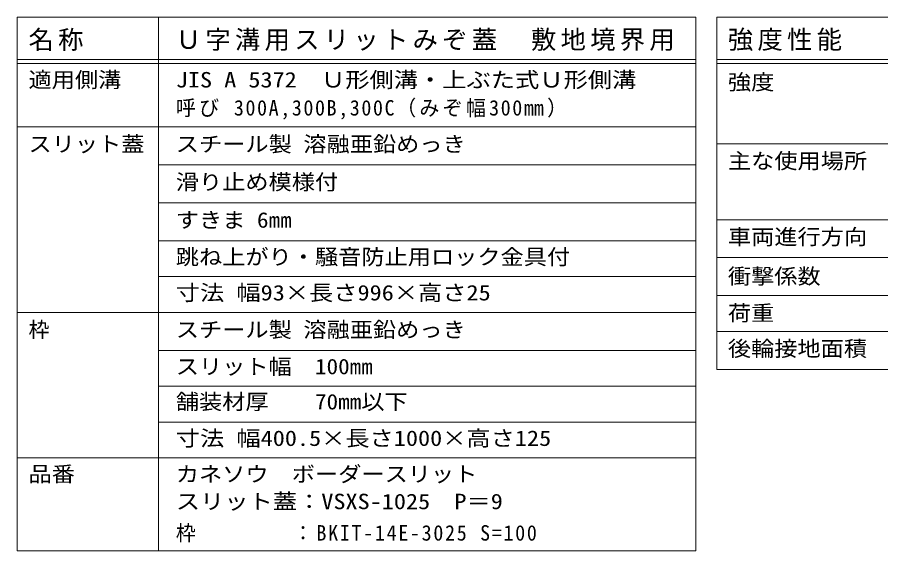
# Model space of a CAD drawing. Units: millimetres on the paper, enlarged 5 times. Extents: x -1763 to 1942, y -1329 to 1372.
# Drawn here: x 239 to 1262, y 740 to 1372 of the extents above; entities that cross this region are included whole.
import ezdxf
from ezdxf.enums import TextEntityAlignment as Align

# ---------------------------------------------------------------- set-up
doc = ezdxf.new("R2010")
doc.units = ezdxf.units.MM
doc.header["$LTSCALE"] = 5
doc.layers.add('F-5_0018_躯\u3000寸法（�', color=7, linetype='Continuous', lineweight=9)
doc.layers.add('F-F_0034_建具ラベル�', color=3, linetype='Continuous', lineweight=9)
doc.styles.add('ＭＳ ゴシック', font='')
doc.styles.get('ＭＳ ゴシック').set_extended_font_data('MS Gothic')

msp = doc.modelspace()

# ---------------------------------------------------------------- linework, layer by layer
at = {"layer": 'F-5_0018_躯\u3000寸法（�'}
msp.add_line((1067.923, 1222.204), (1941.604, 1222.204), dxfattribs=at)
at = {"layer": 'F-F_0034_建具ラベル�', "color": 7}
for p, q in [((238.695, 1372.204), (1043.09, 1372.204)), ((238.695, 1372.204), (238.695, 739.704)), ((405.983, 1372.204), (405.983, 739.704)), ((1043.09, 1372.204), (1043.09, 739.704)), ((1067.923, 1372.204), (1941.604, 1372.204)), ((1067.923, 1372.204), (1067.923, 954.705)), ((238.695, 1322.204), (1043.09, 1322.204)), ((1067.923, 1322.204), (1941.604, 1322.204)), ((238.695, 1317.204), (1043.09, 1317.204)), ((1067.923, 1317.204), (1941.604, 1317.204)), ((238.695, 1242.204), (1043.09, 1242.204)), ((1067.923, 1222.204), (1941.604, 1222.204)), ((405.983, 1197.204), (1043.09, 1197.204)), ((405.983, 1152.204), (1043.09, 1152.204)), ((1067.923, 1132.204), (1941.604, 1132.204)), ((405.983, 1107.204), (1043.09, 1107.204)), ((1941.604, 1087.204), (1067.923, 1087.204)), ((405.983, 1064.704), (1043.09, 1064.704)), ((1067.923, 1042.205), (1941.604, 1042.205)), ((238.695, 1022.204), (1043.09, 1022.204)), ((1067.923, 999.705), (1941.604, 999.705)), ((405.983, 977.205), (1043.09, 977.205)), ((1067.923, 954.705), (1941.604, 954.705)), ((405.983, 934.705), (1043.09, 934.705)), ((405.983, 892.204), (1043.09, 892.204)), ((238.695, 849.704), (1043.09, 849.704)), ((238.695, 739.704), (1043.09, 739.704))]:
    msp.add_line(p, q, dxfattribs=at)

# ---------------------------------------------------------------- texts
at = {"layer": 'F-F_0034_建具ラベル�', "style": 'ＭＳ ゴシック'}
for s, width, p in [('適用側溝', 1.1, (252.004, 1283.454)), ('JIS A 5372\u3000Ｕ形側溝・上ぶた式Ｕ形側溝', 1.15, (426.651, 1283.454)), ('強度', 1.1, (1081.231, 1280.697)), ('スリット蓋', 1.1, (252.004, 1207.204)), ('スチール製 溶融亜鉛めっき', 1.1, (426.651, 1207.204)), ('主な使用場所', 1.1, (1081.231, 1187.204)), ('滑り止め模様付', 1.1, (426.651, 1162.204)), ('すきま 6㎜', 1.1, (426.651, 1117.204)), ('車両進行方向', 1.1, (1081.231, 1097.204)), ('跳ね上がり・騒音防止用ロック金具付', 1.1, (426.651, 1073.454)), ('衝撃係数', 1.1, (1081.231, 1050.432)), ('寸法 幅93×長さ996×高さ25', 1.15, (426.651, 1030.954)), ('荷重', 1.1, (1081.231, 1006.804)), ('スチール製 溶融亜鉛めっき', 1.1, (426.651, 987.204)), ('後輪接地面積', 1.1, (1081.231, 964.705)), ('スリット幅\u3000100㎜', 1.1, (426.651, 943.454)), ('舗装材厚\u3000\u300070mm以下', 1.1, (426.651, 901.754)), ('寸法 幅400.5×長さ1000×高さ125', 1.15, (426.651, 858.454)), ('品番', 1.1, (252.004, 815.954)), ('カネソウ\u3000ボーダースリット', 1.1, (426.651, 815.954)), ('スリット蓋：VSXS-1025\u3000P＝9', 1.15, (426.651, 783.454))]:
    msp.add_text(s, height=18.33, dxfattribs=dict(at, width=width)).set_placement(p, align=Align.BOTTOM_LEFT)
msp.add_text('枠', height=18.33, dxfattribs=at).set_placement((252.004, 987.204), align=Align.BOTTOM_LEFT)
at = {"layer": 'F-F_0034_建具ラベル�', "attachment_point": 7, "style": 'ＭＳ ゴシック'}
for s, insert, char_height in [('\\T1.17;名称', (252.004, 1332.204), 21.99), ('\\T1.17;Ｕ字溝用スリットみぞ蓋\u3000敷地境界用', (426.651, 1332.204), 21.99), ('\\T1.17;強度性能', (1081.231, 1332.204), 21.99), ('\\T1.16;\\W0.95;呼び\\~300A,300B,300C（みぞ幅300㎜）', (426.651, 1250.954), 18.33), ('\\T1.17;\\W0.95;枠\u3000\u3000\u3000\u3000：BKIT-14E-3025\\~S=100', (426.651, 749.704), 18.33)]:
    msp.add_mtext(s, dxfattribs=dict(at, insert=insert, char_height=char_height))

doc.saveas('drawing.dxf')
